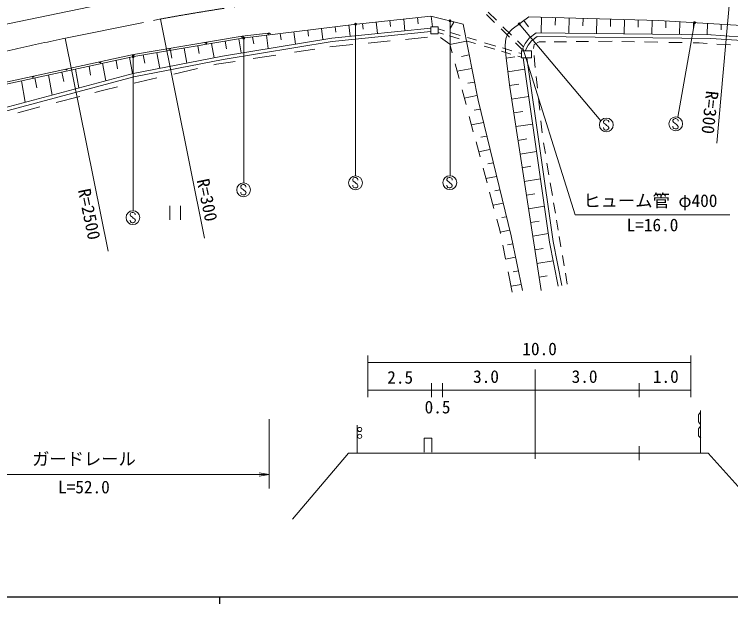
# Model space of a CAD drawing. Units: millimetres, scale not verified. Extents: x 40000 to 680000, y 20000 to 380000.
# Drawn here: x 138308 to 241893, y 204000 to 289190 of the extents above; entities that cross this region are included whole.
import ezdxf
from ezdxf.enums import TextEntityAlignment as Align

# ---------------------------------------------------------------- set-up
doc = ezdxf.new("R2010")
doc.units = ezdxf.units.MM
doc.header["$LTSCALE"] = 1000
doc.linetypes.add('CHAIN', pattern=[18.5, 12, -1.5, 3.5, -1.5])
for name, color, linetype, lineweight in [('M-BGD', 7, 'Continuous', 13), ('M-BMK', 2, 'CHAIN', 13), ('M-STR-STR3', 7, 'Continuous', 13), ('M-STR-STRC', 7, 'Continuous', 13), ('M-TTL-BAND', 7, 'Continuous', 25), ('M-TTL-TXT', 7, 'Continuous', 13)]:
    doc.layers.add(name, color=color, linetype=linetype, lineweight=lineweight)
doc.styles.add('ＭＳ ゴシック', font='')
doc.styles.get('ＭＳ ゴシック').set_extended_font_data('MS Gothic')

# ---------------------------------------------------------------- blocks, each defined once
blk = doc.blocks.new('open_arrow')
at = {"color": 0, "linetype": 'Continuous', "lineweight": -2}
blk.add_lwpolyline([(7.5, 1.25), (0, 0), (7.5, -1.25)], dxfattribs=at)
blk = doc.blocks.new('filled_dot')
at = {"color": 0, "linetype": 'Continuous', "lineweight": -2, "const_width": 1.25}
blk.add_lwpolyline([(-0.625, 0, 1), (0.625, 0, 1)], format="xyb", close=True, dxfattribs=at)

msp = doc.modelspace()

# ---------------------------------------------------------------- linework, layer by layer
at = {"layer": 'M-BGD'}
for p, q in [((129202, 286159), (150696, 290558)), ((206569, 289182), (207748, 288029)), ((206809, 289507), (208009, 288333)), ((187424, 287743), (198521, 288920)), ((190810, 286416), (190633, 288084)), ((192714, 287429), (192622, 288294)), ((194790, 286821), (194611, 288505)), ((196695, 287823), (196600, 288716)), ((198521, 288920), (203226, 287788)), ((198754, 287373), (198591, 288903)), ((201857, 288078), (201348, 287142)), ((210293, 287054), (212707, 288852)), ((211978, 288309), (212669, 287371)), ((212707, 288852), (231465, 288308)), ((214476, 286501), (214542, 288799)), ((216509, 287620), (216541, 288741)), ((218476, 286455), (218541, 288683)), ((220508, 287525), (220540, 288625)), ((222476, 286408), (222539, 288567)), ((224507, 287430), (224538, 288509)), ((226477, 286362), (226537, 288451)), ((228506, 287335), (228536, 288393)), ((230477, 286316), (230536, 288366)), ((231465, 288308), (245674, 287425)), ((232505, 287240), (232534, 288242)), ((234477, 286269), (234531, 288118)), ((236504, 287145), (236528, 287994)), ((171310, 285724), (187424, 287743)), ((182916, 285533), (182713, 287153)), ((184220, 285745), (198512, 287200)), ((184794, 286629), (184697, 287402)), ((186887, 286017), (186680, 287665)), ((188733, 287034), (188645, 287873)), ((198512, 287373), (199609, 287373)), ((198512, 286373), (198512, 287373)), ((199609, 287373), (199609, 286373)), ((199609, 287072), (200502, 286808)), ((203226, 287788), (205357, 276779)), ((208703, 287095), (209925, 285899)), ((208966, 287397), (210215, 286174)), ((209645, 286309), (210293, 287054)), ((238479, 286255), (238525, 287869)), ((240500, 286957), (240523, 287745)), ((155518, 283377), (171267, 286021)), ((171267, 286021), (174998, 286488)), ((172919, 284909), (172738, 285903)), ((175015, 284244), (174775, 286158)), ((176875, 285482), (176759, 286407)), ((178965, 284888), (178744, 286655)), ((180835, 286056), (180728, 286904)), ((184286, 285250), (198512, 286697)), ((199609, 286373), (198512, 286373)), ((199609, 286551), (200382, 286322)), ((201244, 286067), (202651, 285650)), ((201373, 286550), (202788, 286131)), ((209402, 285628), (209645, 286309)), ((212752, 285727), (213755, 286510)), ((213110, 285372), (213924, 286008)), ((213755, 286510), (239043, 286216)), ((213924, 286008), (239027, 285716)), ((239061, 286215), (251711, 285356)), ((155574, 283082), (171310, 285724)), ((167182, 282925), (166809, 284968)), ((168403, 283165), (184220, 285745)), ((168492, 282673), (184286, 285250)), ((168978, 284226), (168782, 285299)), ((171123, 283609), (170755, 285630)), ((189495, 285046), (192670, 285353)), ((194853, 285564), (198067, 285874)), ((199934, 285865), (201280, 284885)), ((201280, 284885), (201622, 283610)), ((201295, 284830), (203708, 285297)), ((203773, 285318), (205002, 284955)), ((203845, 285818), (205142, 285435)), ((206311, 285089), (207945, 284605)), ((209273, 284737), (209402, 285628)), ((210790, 285052), (211744, 284118)), ((211064, 285343), (211934, 284492)), ((211636, 283905), (212190, 284993)), ((212190, 284993), (212752, 285727)), ((212614, 284726), (213110, 285372)), ((213482, 284849), (214197, 285206)), ((214197, 285206), (215107, 285214)), ((216350, 285224), (218140, 285239)), ((219546, 285250), (221335, 285265)), ((222804, 285277), (224757, 285294)), ((226150, 285275), (228000, 285238)), ((229418, 285210), (231359, 285171)), ((232936, 285139), (234893, 285100)), ((236468, 285068), (237315, 285052)), ((237315, 285052), (238515, 284980)), ((239027, 285716), (250791, 284917)), ((239874, 284898), (241857, 284780)), ((161100, 282832), (160892, 283975)), ((163257, 282155), (162864, 284306)), ((165039, 283529), (164837, 284637)), ((178804, 283698), (181738, 284148)), ((183948, 284487), (184364, 284551)), ((184364, 284551), (187243, 284829)), ((206233, 284590), (207772, 284135)), ((208748, 283846), (210101, 283446)), ((208878, 284329), (210259, 283920)), ((209321, 283927), (209273, 284737)), ((209419, 282858), (209321, 283927)), ((211636, 283905), (213099, 283905)), ((211636, 282905), (211636, 283905)), ((212197, 283905), (212614, 284726)), ((213099, 283905), (213099, 282905)), ((213393, 284269), (213482, 284849)), ((136162, 279204), (155518, 283377)), ((136220, 278910), (155574, 283082)), ((155406, 280614), (154974, 282982)), ((155501, 280632), (168403, 283165)), ((157161, 282136), (156946, 283313)), ((159331, 281384), (158919, 283644)), ((172860, 282786), (176101, 283283)), ((202952, 283114), (204088, 283334)), ((210666, 283047), (209419, 282855)), ((209936, 278683), (209419, 282858)), ((211135, 283140), (211636, 282991)), ((211258, 283625), (211636, 283513)), ((213099, 282905), (211636, 282905)), ((211894, 282905), (215715, 256253)), ((212399, 282905), (216208, 256337)), ((213586, 281956), (213481, 283217)), ((151529, 279578), (151067, 282111)), ((153242, 281330), (153023, 282532)), ((155613, 280145), (168492, 282673)), ((167159, 281882), (167554, 281973)), ((167554, 281973), (170226, 282382)), ((202045, 282034), (202617, 279900)), ((213586, 281956), (213632, 281521)), ((145444, 279499), (145199, 280846)), ((147651, 278548), (147155, 281267)), ((149343, 280414), (149111, 281689)), ((161371, 280558), (164810, 281345)), ((202334, 280957), (204468, 281370)), ((212131, 281250), (209665, 280869)), ((121898, 271710), (155501, 280632)), ((121953, 271208), (155613, 280145)), ((141545, 278583), (141286, 280002)), ((143772, 277518), (143242, 280424)), ((155618, 279242), (158914, 279996)), ((213774, 280199), (213957, 278494)), ((139894, 276489), (139330, 279580)), ((151248, 278243), (153241, 278699)), ((203876, 279218), (204849, 279406)), ((211251, 279090), (209911, 278883)), ((214476, 249275), (209936, 278683)), ((149951, 277902), (151248, 278243)), ((203057, 278260), (203627, 276136)), ((144369, 276435), (147772, 277329)), ((203373, 277084), (205197, 277437)), ((205357, 276779), (210134, 257150)), ((212699, 277290), (210211, 276906)), ((214110, 277068), (214298, 275319)), ((138806, 274972), (141978, 275806)), ((204801, 275323), (205670, 275491)), ((211836, 275133), (210516, 274929)), ((204090, 274410), (204676, 272226)), ((204411, 273210), (206144, 273546)), ((214460, 273812), (214646, 272078)), ((213266, 273330), (210821, 272953)), ((205764, 271435), (206617, 271600)), ((205072, 270747), (205652, 268586)), ((212421, 271176), (211126, 270976)), ((214844, 270604), (215098, 269089)), ((205450, 269337), (207091, 269655)), ((213834, 269371), (211431, 269000)), ((206775, 267557), (207564, 267709)), ((215333, 267684), (215616, 265993)), ((206091, 266947), (206658, 264834)), ((213006, 267219), (211736, 267023)), ((206489, 265464), (208038, 265764)), ((214402, 265411), (212042, 265046)), ((215811, 264832), (216115, 263014)), ((207022, 263477), (207653, 261125)), ((207785, 263678), (208511, 263818)), ((213592, 263262), (212347, 263070)), ((160819, 259505), (160819, 261505)), ((162319, 261505), (162319, 259505)), ((207528, 261591), (208984, 261873)), ((214969, 261451), (212652, 261093)), ((216292, 261957), (216547, 260432)), ((208067, 259582), (208496, 257982)), ((208795, 259799), (209458, 259927)), ((214177, 259305), (212957, 259117)), ((216717, 259416), (216955, 257995)), ((208496, 257982), (208590, 257517)), ((208550, 257715), (209931, 257982)), ((210134, 257150), (211794, 249263)), ((215537, 257491), (213262, 257140)), ((217110, 257067), (217356, 255600)), ((209642, 255889), (210370, 256030)), ((215715, 256253), (216971, 249878)), ((216208, 256337), (217462, 249975)), ((208931, 255836), (209333, 253857)), ((214762, 255348), (213567, 255164)), ((209346, 253794), (210782, 254072)), ((217570, 254320), (217818, 252842)), ((216247, 253553), (213872, 253187)), ((209719, 251955), (210316, 249015)), ((210458, 251972), (211194, 252115)), ((217999, 251759), (218259, 250202)), ((215347, 251391), (214178, 251210)), ((210141, 249874), (211606, 250158))]:
    msp.add_line(p, q, dxfattribs=at)
for centre, radius, start, end in [((171267, 286021), 150, 189.52783, 7.14444), ((174998, 286488), 150, 187.14444, 7.14444), ((175060, 285992), 500, 52.14444, 97.14444), ((166017, 285139), 150, 189.52783, 9.52783), ((160767, 284258), 150, 189.52783, 9.52783), ((155518, 283377), 150, 192.16653, 9.52783), ((150679, 282334), 150, 192.16653, 12.16653), ((145840, 281291), 150, 192.16653, 12.16653), ((141001, 280247), 150, 192.16653, 12.16653)]:
    msp.add_arc(centre, radius, start, end, dxfattribs=at)
at = {"layer": 'M-BMK'}
msp.add_line((145207, 285652), (159491, 288521), dxfattribs=at)
for centre, radius, start, end in [((213683, -6544), 300000, 95.10422, 100.40691), ((676262, -2157293), 2500000, 102.26433, 103.54014)]:
    msp.add_arc(centre, radius, start, end, dxfattribs=at)
at = {"layer": 'M-STR-STR3'}
for p, q in [((211849, 284323), (219423, 260217)), ((219423, 260217), (241761, 260217)), ((175148, 230658), (175148, 220658)), ((121611, 222658), (175148, 222658))]:
    msp.add_line(p, q, dxfattribs=at)
at = {"layer": 'M-STR-STRC'}
for p, q in [((201317, 288247), (201317, 265858)), ((236670, 287985), (234259, 274312)), ((187652, 287768), (187652, 265837)), ((211314, 287815), (223094, 273776)), ((171480, 285745), (171480, 264818)), ((155485, 283063), (155485, 260803)), ((223626, 273896), (223503, 273711)), ((223503, 273711), (223505, 273580)), ((223505, 273580), (223568, 273451)), ((223819, 273961), (223626, 273896)), ((223940, 273959), (223819, 273961)), ((224190, 273840), (223940, 273959)), ((224253, 273709), (224190, 273840)), ((224253, 273580), (224253, 273709)), ((233665, 274059), (233542, 273874)), ((233542, 273874), (233544, 273743)), ((233544, 273743), (233607, 273614)), ((233607, 273614), (233863, 273432)), ((233858, 274125), (233665, 274059)), ((233979, 274122), (233858, 274125)), ((234229, 274003), (233979, 274122)), ((234292, 273872), (234229, 274003)), ((234292, 273743), (234292, 273872)), ((223505, 272732), (223503, 272853)), ((223545, 272629), (223505, 272732)), ((223629, 272518), (223545, 272629)), ((223568, 273451), (223824, 273269)), ((223816, 272458), (223629, 272518)), ((223950, 272458), (223816, 272458)), ((223824, 273269), (223953, 273137)), ((224050, 272487), (223950, 272458)), ((223953, 273137), (224132, 273021)), ((224192, 272579), (224050, 272487)), ((224132, 273021), (224258, 272821)), ((224253, 272711), (224192, 272579)), ((224258, 272821), (224253, 272711)), ((233544, 272895), (233542, 273016)), ((233584, 272792), (233544, 272895)), ((233668, 272681), (233584, 272792)), ((233855, 272621), (233668, 272681)), ((233989, 272621), (233855, 272621)), ((233863, 273432), (233992, 273300)), ((234089, 272650), (233989, 272621)), ((233992, 273300), (234171, 273184)), ((234232, 272742), (234089, 272650)), ((234171, 273184), (234297, 272984)), ((234292, 272874), (234232, 272742)), ((234297, 272984), (234292, 272874)), ((187371, 265534), (187247, 265349)), ((187247, 265349), (187249, 265218)), ((187249, 265218), (187313, 265089)), ((187563, 265599), (187371, 265534)), ((187684, 265597), (187563, 265599)), ((187934, 265478), (187684, 265597)), ((187997, 265347), (187934, 265478)), ((187997, 265218), (187997, 265347)), ((200992, 265556), (200868, 265371)), ((200868, 265371), (200871, 265240)), ((200871, 265240), (200934, 265111)), ((201184, 265622), (200992, 265556)), ((201306, 265619), (201184, 265622)), ((201556, 265500), (201306, 265619)), ((201619, 265369), (201556, 265500)), ((201619, 265240), (201619, 265369)), ((171178, 264516), (171055, 264331)), ((171055, 264331), (171057, 264199)), ((171057, 264199), (171120, 264070)), ((171371, 264581), (171178, 264516)), ((171492, 264579), (171371, 264581)), ((171742, 264460), (171492, 264579)), ((171805, 264329), (171742, 264460)), ((171805, 264199), (171805, 264329)), ((187249, 264370), (187247, 264491)), ((187289, 264267), (187249, 264370)), ((187373, 264156), (187289, 264267)), ((187313, 265089), (187568, 264907)), ((187560, 264096), (187373, 264156)), ((187568, 264907), (187697, 264775)), ((187697, 264775), (187876, 264659)), ((187937, 264217), (187795, 264125)), ((187876, 264659), (188003, 264459)), ((187997, 264349), (187937, 264217)), ((188003, 264459), (187997, 264349)), ((200871, 264392), (200868, 264513)), ((200911, 264289), (200871, 264392)), ((200995, 264179), (200911, 264289)), ((200934, 265111), (201190, 264929)), ((201182, 264118), (200995, 264179)), ((201190, 264929), (201319, 264797)), ((201416, 264147), (201316, 264118)), ((201319, 264797), (201498, 264681)), ((201558, 264239), (201416, 264147)), ((201498, 264681), (201624, 264481)), ((201619, 264371), (201558, 264239)), ((201624, 264481), (201619, 264371)), ((171057, 263352), (171055, 263473)), ((171097, 263249), (171057, 263352)), ((171181, 263138), (171097, 263249)), ((171120, 264070), (171376, 263889)), ((171368, 263078), (171181, 263138)), ((171376, 263889), (171505, 263757)), ((171602, 263107), (171502, 263078)), ((171505, 263757), (171684, 263641)), ((171745, 263199), (171602, 263107)), ((171684, 263641), (171810, 263441)), ((171805, 263330), (171745, 263199)), ((171810, 263441), (171805, 263330)), ((187695, 264096), (187560, 264096)), ((187795, 264125), (187695, 264096)), ((201316, 264118), (201182, 264118)), ((171502, 263078), (171368, 263078)), ((155179, 260500), (155055, 260316)), ((155055, 260316), (155058, 260184)), ((155058, 260184), (155121, 260055)), ((155121, 260055), (155376, 259874)), ((155371, 260566), (155179, 260500)), ((155492, 260563), (155371, 260566)), ((155742, 260445), (155492, 260563)), ((155806, 260313), (155742, 260445)), ((155806, 260184), (155806, 260313)), ((155058, 259336), (155055, 259457)), ((155097, 259234), (155058, 259336)), ((155181, 259123), (155097, 259234)), ((155368, 259062), (155181, 259123)), ((155503, 259062), (155368, 259062)), ((155376, 259874), (155505, 259742)), ((155603, 259091), (155503, 259062)), ((155505, 259742), (155684, 259626)), ((155745, 259184), (155603, 259091)), ((155684, 259626), (155811, 259426)), ((155806, 259315), (155745, 259184)), ((155811, 259426), (155806, 259315))]:
    msp.add_line(p, q, dxfattribs=at)
for centre in [(223910, 273199), (233949, 273362), (187654, 264837), (201276, 264859), (171462, 263819), (155462, 259803)]:
    msp.add_circle(centre, 1000, dxfattribs=at)
at = {"layer": 'M-TTL-BAND'}
for p, q in [((40000, 205000), (579000, 205000)), ((168000, 205000), (168000, 204000))]:
    msp.add_line(p, q, dxfattribs=at)
at = {"layer": 'M-TTL-TXT'}
for p, q in [((239899, 270581), (241805, 292134)), ((165816, 256858), (159459, 288514)), ((151856, 254933), (145668, 285745)), ((189440, 233865), (189440, 239865)), ((236145, 233865), (236145, 239865)), ((189440, 238865), (236145, 238865)), ((213645, 224938), (213645, 237865)), ((198645, 235865), (198645, 233865)), ((200216, 235865), (200216, 233865)), ((228645, 235865), (228645, 233865)), ((189440, 234865), (236145, 234865)), ((237229, 231284), (237527, 231661)), ((237237, 230284), (237229, 231284)), ((237551, 229751), (237551, 231936)), ((237551, 225751), (237551, 231895)), ((237540, 229911), (237237, 230284)), ((187871, 225751), (187871, 229809)), ((237244, 229284), (237541, 229661)), ((237244, 229284), (237252, 228284)), ((237540, 229911), (237541, 229661)), ((197559, 227901), (198692, 227906)), ((197559, 227901), (197559, 225901)), ((198692, 227906), (198692, 225906)), ((237555, 227911), (237252, 228284)), ((228645, 226751), (228645, 224751)), ((186645, 225751), (178536, 216221)), ((188645, 225751), (186645, 225751)), ((188645, 225751), (191145, 225751)), ((191145, 225751), (238645, 225751)), ((238645, 225751), (247145, 216251))]:
    msp.add_line(p, q, dxfattribs=at)
for centre in [(188249, 229187), (188243, 228187)]:
    msp.add_circle(centre, 300, dxfattribs=at)

# ---------------------------------------------------------------- block references
at = {"layer": 'M-STR-STR3', "xscale": 193, "yscale": 193, "rotation": 180}
msp.add_blockref('open_arrow', (175148, 222658), dxfattribs=at)
at = {"layer": 'M-STR-STRC', "xscale": 160, "yscale": 160}
for p, rotation in [((187652, 287768), 270), ((201317, 288247), 270), ((211314, 287815), 310), ((236670, 287985), 260), ((171480, 285745), 270), ((155485, 283063), 270)]:
    msp.add_blockref('filled_dot', p, dxfattribs=dict(at, rotation=rotation))

# ---------------------------------------------------------------- texts
at = {"layer": 'M-STR-STR3', "style": 'ＭＳ ゴシック'}
for s, p in [('ヒューム管 φ400', (220592, 260791)), ('L=16.0', (226842, 257278)), ('ガードレール', (140880, 223455)), ('L=52.0', (144630, 219396))]:
    msp.add_text(s, height=1833, dxfattribs=at).set_placement(p, align=Align.BOTTOM_LEFT)
at = {"layer": 'M-TTL-TXT', "style": 'ＭＳ ゴシック'}
for s, rotation, p in [('R=300', 263.766, (239250, 278106)), ('R=300', 281.639, (165564, 265404)), ('R=2500', 281.639, (148396, 263971))]:
    msp.add_text(s, height=1833, rotation=rotation, dxfattribs=at).set_placement(p, align=Align.MIDDLE_LEFT)
for s, p in [('10.0', (211770, 239365)), ('2.5', (192229, 235250)), ('3.0', (204645, 235365)), ('3.0', (218895, 235365)), ('1.0', (230645, 235365)), ('0.5', (197635, 230952))]:
    msp.add_text(s, height=1833, dxfattribs=at).set_placement(p, align=Align.BOTTOM_LEFT)

doc.saveas('drawing.dxf')
